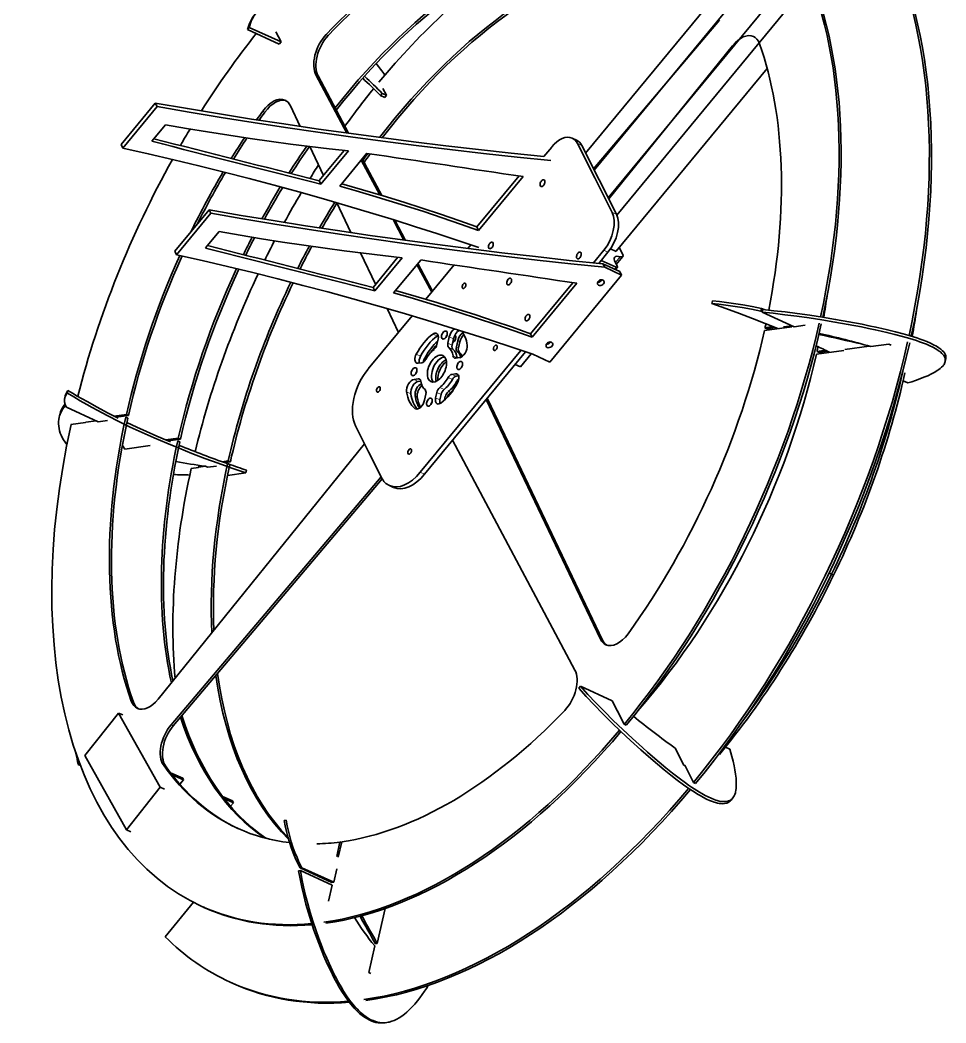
# Model space of a CAD drawing. Extents: x 95 to 1141, y 12 to 831.
# Drawn here: x 95 to 202.8, y 100 to 216.8 of the extents above; entities that cross this region are included whole.
import ezdxf

# ---------------------------------------------------------------- set-up
doc = ezdxf.new("R2010")
doc.units = 0

msp = doc.modelspace()

# ---------------------------------------------------------------- linework, layer by layer
at = {"color": 7, "lineweight": 35}
for p, q in [((163.5, 196.06), (194.76, 233.88)), ((164.51, 194.05), (196.12, 232.3)), ((160.87, 201.27), (176.79, 220.53)), ((161.88, 199.27), (178.96, 219.94)), ((161.81, 199.41), (176.48, 216.75)), ((163.57, 195.92), (177.99, 213.77)), ((164.42, 189.83), (182.01, 211.12)), ((149.29, 172.55), (162.59, 144.65)), ((149.48, 172.57), (162.84, 144.54)), ((135.13, 167.41), (111.11, 137.66)), ((145.38, 167.81), (159.62, 141.06)), ((137.06, 163.57), (112.61, 134.68)), ((137.19, 163.32), (112.86, 134.56))]:
    msp.add_line(p, q, dxfattribs=at)
at = {"color": 7, "lineweight": 35, "ltscale": 0.007826}
for p, q in [((121.5, 215.65), (121.7, 215.89)), ((125.21, 213.96), (125.41, 214.2)), ((136.99, 207.97), (137.19, 208.21)), ((137.48, 207.75), (137.68, 207.99)), ((160.27, 139.17), (160.07, 138.93)), ((178.01, 126.16), (177.81, 125.91))]:
    msp.add_line(p, q, dxfattribs=at)
at = {"color": 7, "lineweight": 35, "ltscale": 0.101893}
for p, q in [((125.21, 213.96), (121.5, 215.65)), ((125.41, 214.2), (121.7, 215.89)), ((185.16, 181.03), (181.45, 182.72)), ((163.98, 137.48), (160.27, 139.17)), ((131.33, 116.32), (127.62, 118.01)), ((131.54, 116.35), (127.83, 118.04)), ((131.37, 116.02), (127.66, 117.71))]:
    msp.add_line(p, q, dxfattribs=at)
at = {"color": 7, "lineweight": 35, "ltscale": 0.03366}
for p, q in [((124.8, 215.4), (125.41, 214.2)), ((164.58, 136.28), (163.98, 137.48))]:
    msp.add_line(p, q, dxfattribs=at)
at = {"color": 7, "lineweight": 13, "ltscale": 0.006793}
for p, q in [((130.65, 215.06), (130.9, 214.95)), ((129.47, 210.37), (129.72, 210.25)), ((123.27, 206.14), (123.52, 206.02)), ((145.99, 179.4), (146.23, 179.29)), ((145.83, 178.69), (146.07, 178.57)), ((145.93, 178.17), (146.17, 178.05)), ((141.02, 173), (141.26, 172.89)), ((144.89, 173.5), (145.13, 173.38)), ((162.59, 144.65), (162.84, 144.54)), ((107.97, 137.43), (108.22, 137.32)), ((112.61, 134.68), (112.86, 134.56)), ((111.71, 130.02), (111.96, 129.9))]:
    msp.add_line(p, q, dxfattribs=at)
at = {"color": 7, "lineweight": 13, "ltscale": 0.002973}
msp.add_line((177.99, 213.77), (178.09, 213.72), dxfattribs=at)
at = {"color": 7, "lineweight": 35, "ltscale": 0.191587}
msp.add_line((133.07, 203.6), (129.47, 210.37), dxfattribs=at)
at = {"color": 7, "lineweight": 35, "ltscale": 0.189188}
msp.add_line((133.27, 203.57), (129.72, 210.25), dxfattribs=at)
at = {"color": 7, "lineweight": 35, "ltscale": 0.013586}
for p, q in [((137.48, 207.75), (136.99, 207.97)), ((137.68, 207.99), (137.19, 208.21)), ((159.81, 202.77), (159.32, 203)), ((138.52, 162.32), (138.03, 162.55)), ((106.99, 135.83), (106.5, 136.05)), ((111.84, 127.17), (111.34, 127.4)), ((107.92, 122.22), (107.42, 122.44))]:
    msp.add_line(p, q, dxfattribs=at)
at = {"color": 7, "lineweight": 35, "ltscale": 0.02245}
msp.add_line((137.28, 208.79), (137.68, 207.99), dxfattribs=at)
at = {"color": 7, "lineweight": 35, "ltscale": 0.156522}
for p, q in [((110.77, 207.08), (106.78, 202.25)), ((110.97, 206.68), (106.98, 201.85)), ((117.03, 194.65), (113.05, 189.83)), ((117.24, 194.25), (113.25, 189.42))]:
    msp.add_line(p, q, dxfattribs=at)
at = {"color": 7, "lineweight": 35, "ltscale": 0.011224}
for p, q in [((110.77, 207.08), (110.97, 206.68)), ((106.78, 202.25), (106.98, 201.85)), ((117.03, 194.65), (117.24, 194.25)), ((113.05, 189.83), (113.25, 189.42)), ((162.89, 188.36), (163.1, 187.96)), ((136.12, 185.62), (136.32, 185.22))]:
    msp.add_line(p, q, dxfattribs=at)
at = {"color": 7, "lineweight": 35, "ltscale": 0.066508}
msp.add_line((127.65, 204.37), (126.5, 206.78), dxfattribs=at)
at = {"color": 7, "lineweight": 35, "ltscale": 0.062609}
for p, q in [((111.95, 204.57), (110.36, 202.64)), ((118.22, 192.14), (116.62, 190.21))]:
    msp.add_line(p, q, dxfattribs=at)
at = {"color": 7, "lineweight": 13, "ltscale": 0.013586}
for p, q in [((160.43, 202.15), (159.93, 202.38)), ((164.47, 194.14), (163.97, 194.36)), ((163.48, 189.72), (162.99, 189.94)), ((143.59, 179.96), (143.09, 180.18)), ((145.33, 178.91), (144.84, 179.14)), ((145.49, 179.63), (145, 179.85)), ((141.65, 177.61), (141.15, 177.84)), ((145.43, 178.39), (144.94, 178.62)), ((145.92, 177.42), (145.43, 177.65)), ((145.8, 175.27), (145.31, 175.49)), ((141.39, 174.67), (140.9, 174.9)), ((140.52, 173.22), (140.03, 173.45)), ((144.05, 173.14), (143.55, 173.37)), ((144.39, 173.72), (143.9, 173.95)), ((143.91, 172.52), (143.41, 172.75))]:
    msp.add_line(p, q, dxfattribs=at)
at = {"color": 7, "lineweight": 35, "ltscale": 0.112246}
for p, q in [((159.93, 202.38), (161.95, 198.37)), ((160.43, 202.15), (162.45, 198.15)), ((163.97, 194.36), (161.95, 198.37)), ((164.47, 194.14), (162.45, 198.15))]:
    msp.add_line(p, q, dxfattribs=at)
at = {"color": 7, "lineweight": 35, "ltscale": 0.092912}
msp.add_line((130.37, 198.67), (128.77, 202.02), dxfattribs=at)
at = {"color": 7, "lineweight": 35, "ltscale": 0.11393}
for p, q in [((132.76, 201.56), (129.85, 198.05)), ((139.02, 189.13), (136.12, 185.62))]:
    msp.add_line(p, q, dxfattribs=at)
at = {"color": 7, "lineweight": 35, "ltscale": 0.125217}
for p, q in [((133.25, 201.51), (130.06, 197.65)), ((139.51, 189.08), (136.32, 185.22))]:
    msp.add_line(p, q, dxfattribs=at)
at = {"color": 7, "lineweight": 35, "ltscale": 0.123981}
msp.add_line((135.41, 201.24), (132.25, 197.42), dxfattribs=at)
at = {"color": 7, "lineweight": 35, "ltscale": 0.036275}
msp.add_line((156, 200.85), (156.93, 201.97), dxfattribs=at)
at = {"color": 7, "lineweight": 35, "ltscale": 0.114773}
msp.add_line((136.91, 196.39), (134.75, 200.44), dxfattribs=at)
at = {"color": 7, "lineweight": 35, "ltscale": 0.120596}
msp.add_line((137.13, 196.33), (134.87, 200.58), dxfattribs=at)
at = {"color": 7, "lineweight": 35, "ltscale": 0.192762}
msp.add_line((153.12, 198.6), (148.21, 192.66), dxfattribs=at)
at = {"color": 7, "lineweight": 35, "ltscale": 0.011225}
for p, q in [((129.85, 198.05), (130.06, 197.65)), ((148.21, 192.66), (148.41, 192.26)), ((164.87, 187.46), (165.07, 187.06)), ((154.47, 180.23), (154.67, 179.83))]:
    msp.add_line(p, q, dxfattribs=at)
at = {"color": 7, "lineweight": 35, "ltscale": 0.203478}
for p, q in [((153.6, 198.53), (148.41, 192.26)), ((159.86, 186.1), (154.67, 179.83))]:
    msp.add_line(p, q, dxfattribs=at)
at = {"color": 7, "lineweight": 35, "ltscale": 0.096384}
msp.add_line((133.54, 192), (131.89, 195.48), dxfattribs=at)
at = {"color": 7, "lineweight": 35, "ltscale": 0.067642}
msp.add_line((139.72, 191.12), (138.45, 193.51), dxfattribs=at)
at = {"color": 7, "lineweight": 35, "ltscale": 0.06645}
msp.add_line((139.92, 191.09), (138.67, 193.44), dxfattribs=at)
at = {"color": 7, "lineweight": 35, "ltscale": 0.014002}
msp.add_line((147.15, 190.14), (147.51, 190.58), dxfattribs=at)
at = {"color": 7, "lineweight": 35, "ltscale": 0.101381}
msp.add_line((136.42, 185.98), (134.67, 189.64), dxfattribs=at)
at = {"color": 7, "lineweight": 35, "ltscale": 0.047642}
msp.add_line((161.78, 188.47), (162.99, 189.94), dxfattribs=at)
at = {"color": 7, "lineweight": 35, "ltscale": 0.042417}
msp.add_line((162.4, 188.41), (163.48, 189.72), dxfattribs=at)
at = {"color": 7, "lineweight": 35, "ltscale": 0.018286}
msp.add_line((164.45, 189.81), (163.78, 190.12), dxfattribs=at)
at = {"color": 7, "lineweight": 35, "ltscale": 0.000876198}
msp.add_line((164.45, 189.81), (164.43, 189.85), dxfattribs=at)
at = {"color": 7, "lineweight": 35, "ltscale": 0.029527}
msp.add_line((165.2, 189.21), (164.45, 188.3), dxfattribs=at)
at = {"color": 7, "lineweight": 35, "ltscale": 0.021311}
msp.add_line((164.79, 190.27), (165.17, 189.51), dxfattribs=at)
at = {"color": 7, "lineweight": 35, "ltscale": 0.12398}
msp.add_line((141.68, 188.81), (138.52, 184.99), dxfattribs=at)
at = {"color": 7, "lineweight": 35, "ltscale": 0.091147}
for p, q in [((142.95, 185.06), (141.23, 188.28)), ((143.06, 185.2), (141.35, 188.41))]:
    msp.add_line(p, q, dxfattribs=at)
at = {"color": 7, "lineweight": 35, "ltscale": 0.129477}
msp.add_line((142.27, 184.24), (145.57, 188.23), dxfattribs=at)
at = {"color": 7, "lineweight": 35, "ltscale": 0.011382}
msp.add_line((162.69, 188.76), (162.4, 188.41), dxfattribs=at)
at = {"color": 7, "lineweight": 35, "ltscale": 0.04755}
msp.add_line((162.69, 188.76), (164.42, 187.97), dxfattribs=at)
at = {"color": 7, "lineweight": 35, "ltscale": 0.054343}
for p, q in [((162.89, 188.36), (164.87, 187.46)), ((163.1, 187.96), (165.07, 187.06)), ((156.7, 176.92), (154.72, 177.83))]:
    msp.add_line(p, q, dxfattribs=at)
at = {"color": 7, "lineweight": 35, "ltscale": 0.013538}
msp.add_line((164.57, 188.06), (164.33, 188.54), dxfattribs=at)
at = {"color": 7, "lineweight": 13, "ltscale": 0.021661}
msp.add_line((164.89, 189.19), (164.34, 188.52), dxfattribs=at)
at = {"color": 7, "lineweight": 35, "ltscale": 0.328696}
msp.add_line((165.07, 187.06), (156.7, 176.92), dxfattribs=at)
at = {"color": 7, "lineweight": 13, "ltscale": 0.007275}
msp.add_line((164.42, 187.97), (164.24, 187.75), dxfattribs=at)
at = {"color": 7, "lineweight": 35, "ltscale": 0.008669}
msp.add_line((164.58, 187.96), (164.36, 187.69), dxfattribs=at)
at = {"color": 7, "lineweight": 35, "ltscale": 0.192763}
msp.add_line((159.39, 186.17), (154.47, 180.23), dxfattribs=at)
at = {"color": 7, "lineweight": 35, "ltscale": 0.008}
for p, q in [((175.66, 184.04), (175.59, 183.73)), ((202.81, 177.29), (202.74, 176.98)), ((100.22, 172.73), (100.29, 173.04)), ((100.54, 173.32), (100.6, 173.63)), ((99.58, 170.5), (99.65, 170.81)), ((121.32, 164.02), (121.39, 164.33))]:
    msp.add_line(p, q, dxfattribs=at)
at = {"color": 7, "lineweight": 35, "ltscale": 0.200832}
msp.add_line((135.56, 176.12), (140.67, 182.31), dxfattribs=at)
at = {"color": 7, "lineweight": 35, "ltscale": 0.077074}
msp.add_line((139.08, 180.38), (137.75, 183.16), dxfattribs=at)
at = {"color": 7, "lineweight": 35, "ltscale": 0.008001}
for p, q in [((181.35, 183.16), (181.28, 182.85)), ((181.52, 183.04), (181.45, 182.72))]:
    msp.add_line(p, q, dxfattribs=at)
at = {"color": 7, "lineweight": 35, "ltscale": 0.005139}
msp.add_line((181.46, 182.77), (181.28, 182.85), dxfattribs=at)
at = {"color": 7, "lineweight": 35, "ltscale": 0.008325}
msp.add_line((181.65, 183.03), (181.35, 183.16), dxfattribs=at)
at = {"color": 7, "lineweight": 35, "ltscale": 0.080398}
msp.add_line((181.69, 180.61), (184.88, 181.04), dxfattribs=at)
at = {"color": 7, "lineweight": 35, "ltscale": 0.023313}
msp.add_line((182.69, 181.05), (181.76, 180.92), dxfattribs=at)
at = {"color": 7, "lineweight": 35, "ltscale": 0.024829}
msp.add_line((183.92, 181.02), (184.91, 181.15), dxfattribs=at)
at = {"color": 7, "lineweight": 35, "ltscale": 0.002752}
for p, q in [((184.2, 181.05), (184.18, 180.95)), ((184.88, 181.04), (184.9, 181.15))]:
    msp.add_line(p, q, dxfattribs=at)
at = {"color": 7, "lineweight": 35, "ltscale": 0.032151}
msp.add_line((186.44, 181.21), (185.16, 181.03), dxfattribs=at)
at = {"color": 7, "lineweight": 35, "ltscale": 0.006793}
for p, q in [((181.76, 180.92), (182.01, 180.81)), ((196.44, 178.91), (196.2, 179.02)), ((187.82, 178.16), (188.07, 178.05)), ((107.4, 170.82), (107.64, 170.71)), ((107.33, 170.51), (107.58, 170.39)), ((113.38, 167.75), (113.63, 167.63)), ((113.45, 168.06), (113.7, 167.95)), ((116.85, 164.67), (116.6, 164.79)), ((119.2, 165.1), (119.44, 164.98)), ((119.26, 165.41), (119.51, 165.3)), ((189.51, 152.22), (189.76, 152.11)), ((189.51, 152.22), (189.76, 152.11)), ((165.36, 134.74), (165.61, 134.63)), ((101.8, 130.04), (102.05, 129.93)), ((173.44, 127.97), (173.68, 127.86)), ((116.2, 113.54), (116.45, 113.43)), ((135.88, 105.71), (135.63, 105.82)), ((119.49, 104.71), (119.74, 104.6))]:
    msp.add_line(p, q, dxfattribs=at)
at = {"color": 7, "lineweight": 35, "ltscale": 0.023804}
msp.add_line((182.95, 180.94), (182.01, 180.81), dxfattribs=at)
at = {"color": 7, "lineweight": 35, "ltscale": 0.004837}
msp.add_line((184.1, 180.94), (183.92, 181.02), dxfattribs=at)
at = {"color": 7, "lineweight": 35, "ltscale": 0.015936}
for p, q in [((143.56, 178.96), (143.7, 179.59)), ((143.55, 173.37), (143.41, 172.75)), ((144.05, 173.14), (143.91, 172.52))]:
    msp.add_line(p, q, dxfattribs=at)
at = {"color": 7, "lineweight": 35, "ltscale": 0.018397}
for p, q in [((145, 179.85), (144.84, 179.14)), ((145.49, 179.63), (145.33, 178.91)), ((145.83, 178.69), (145.99, 179.4)), ((146.07, 178.57), (146.23, 179.29)), ((142.12, 172.48), (142.28, 173.19))]:
    msp.add_line(p, q, dxfattribs=at)
at = {"color": 7, "lineweight": 35, "ltscale": 0.071715}
msp.add_line((191.04, 178.4), (193.88, 178.79), dxfattribs=at)
at = {"color": 7, "lineweight": 35, "ltscale": 0.053607}
msp.add_line((196.2, 179.02), (194.07, 178.73), dxfattribs=at)
at = {"color": 7, "lineweight": 35, "ltscale": 0.460566}
msp.add_line((141.62, 164.09), (153.35, 178.29), dxfattribs=at)
at = {"color": 7, "lineweight": 35, "ltscale": 0.462055}
msp.add_line((142.11, 163.86), (153.89, 178.11), dxfattribs=at)
at = {"color": 7, "lineweight": 35, "ltscale": 0.049684}
msp.add_line((153.28, 176.35), (154.55, 177.89), dxfattribs=at)
at = {"color": 7, "lineweight": 35, "ltscale": 0.080409}
msp.add_line((187.75, 177.85), (190.94, 178.28), dxfattribs=at)
at = {"color": 7, "lineweight": 35, "ltscale": 0.025089}
msp.add_line((187.82, 178.16), (188.82, 178.3), dxfattribs=at)
at = {"color": 7, "lineweight": 35, "ltscale": 0.024697}
msp.add_line((188.07, 178.05), (189.05, 178.18), dxfattribs=at)
at = {"color": 7, "lineweight": 35, "ltscale": 0.010678}
for p, q in [((141.38, 176.78), (141.8, 176.84)), ((145.73, 175.55), (145.31, 175.49))]:
    msp.add_line(p, q, dxfattribs=at)
at = {"color": 7, "lineweight": 13, "ltscale": 0.004522}
msp.add_line((142.14, 177.39), (142.31, 177.31), dxfattribs=at)
at = {"color": 7, "lineweight": 35, "ltscale": 0.012326}
for p, q in [((145.73, 177.37), (146.22, 177.44)), ((141.39, 174.96), (140.9, 174.9))]:
    msp.add_line(p, q, dxfattribs=at)
at = {"color": 7, "lineweight": 35, "ltscale": 0.016808}
msp.add_line((152.67, 176.63), (153.28, 176.35), dxfattribs=at)
at = {"color": 7, "lineweight": 13, "ltscale": 0.008277}
msp.add_line((146.03, 175.41), (145.73, 175.55), dxfattribs=at)
at = {"color": 7, "lineweight": 35, "ltscale": 0.007089}
msp.add_line((146.09, 175.31), (145.8, 175.27), dxfattribs=at)
at = {"color": 7, "lineweight": 13, "ltscale": 0.00662}
msp.add_line((141.63, 174.85), (141.39, 174.96), dxfattribs=at)
at = {"color": 7, "lineweight": 35, "ltscale": 0.007331}
msp.add_line((141.68, 174.71), (141.39, 174.67), dxfattribs=at)
at = {"color": 7, "lineweight": 13, "ltscale": 0.013585}
for p, q in [((145.36, 174.89), (144.86, 175.12)), ((142.11, 163.86), (141.62, 164.09))]:
    msp.add_line(p, q, dxfattribs=at)
at = {"color": 7, "lineweight": 13, "ltscale": 0.004301}
msp.add_line((145.85, 174.67), (146.01, 174.59), dxfattribs=at)
at = {"color": 7, "lineweight": 35, "ltscale": 0.006056}
msp.add_line((197.82, 174.62), (198.06, 174.65), dxfattribs=at)
at = {"color": 7, "lineweight": 35, "ltscale": 0.015321}
msp.add_line((197.85, 174.75), (198.41, 174.49), dxfattribs=at)
at = {"color": 7, "lineweight": 35, "ltscale": 0.010705}
msp.add_line((144.45, 172.5), (144.54, 172.92), dxfattribs=at)
at = {"color": 7, "lineweight": 13, "ltscale": 0.006234}
msp.add_line((144.54, 172.92), (144.77, 172.81), dxfattribs=at)
at = {"color": 7, "lineweight": 35, "ltscale": 0.004661}
msp.add_line((100.24, 171.79), (100.29, 171.97), dxfattribs=at)
at = {"color": 7, "lineweight": 35, "ltscale": 0.004017}
msp.add_line((100.39, 171.72), (100.24, 171.79), dxfattribs=at)
at = {"color": 7, "lineweight": 13, "ltscale": 0.003393}
msp.add_line((149.35, 172.62), (149.48, 172.57), dxfattribs=at)
at = {"color": 7, "lineweight": 35, "ltscale": 0.101894}
msp.add_line((104.13, 169.97), (100.42, 171.66), dxfattribs=at)
at = {"color": 7, "lineweight": 35, "ltscale": 0.035899}
msp.add_line((105.97, 170.63), (107.4, 170.82), dxfattribs=at)
at = {"color": 7, "lineweight": 35, "ltscale": 0.036368}
msp.add_line((106.2, 170.51), (107.64, 170.71), dxfattribs=at)
at = {"color": 7, "lineweight": 13, "ltscale": 0.003736}
msp.add_line((141.14, 171.46), (141, 171.52), dxfattribs=at)
at = {"color": 7, "lineweight": 35, "ltscale": 0.042885}
msp.add_line((100.95, 169.64), (102.65, 169.87), dxfattribs=at)
at = {"color": 7, "lineweight": 35, "ltscale": 0.030176}
msp.add_line((102.68, 169.92), (103.87, 170.09), dxfattribs=at)
at = {"color": 7, "lineweight": 35, "ltscale": 0.026803}
for p, q in [((105.19, 170.11), (104.13, 169.97)), ((117.91, 164.82), (116.85, 164.67))]:
    msp.add_line(p, q, dxfattribs=at)
at = {"color": 7, "lineweight": 35, "ltscale": 0.084184}
for p in [(134.08, 169.49), (137.11, 163.48)]:
    msp.add_line(p, (135.59, 166.48), dxfattribs=at)
at = {"color": 7, "lineweight": 35, "ltscale": 0.005212}
msp.add_line((106.91, 166.99), (106.96, 167.19), dxfattribs=at)
at = {"color": 7, "lineweight": 35, "ltscale": 0.012594}
msp.add_line((107.21, 166.8), (106.94, 167.22), dxfattribs=at)
at = {"color": 7, "lineweight": 35, "ltscale": 0.075049}
msp.add_line((110.19, 167.21), (107.21, 166.8), dxfattribs=at)
at = {"color": 7, "lineweight": 35, "ltscale": 0.037168}
msp.add_line((113.45, 168.06), (111.98, 167.86), dxfattribs=at)
at = {"color": 7, "lineweight": 35, "ltscale": 0.036743}
msp.add_line((113.7, 167.95), (112.25, 167.75), dxfattribs=at)
at = {"color": 7, "lineweight": 35, "ltscale": 0.000495469}
msp.add_line((106.89, 166.98), (106.91, 166.99), dxfattribs=at)
at = {"color": 7, "lineweight": 35, "ltscale": 0.00054799}
msp.add_line((106.91, 166.99), (106.9, 167), dxfattribs=at)
at = {"color": 7, "lineweight": 35, "ltscale": 0.006619}
msp.add_line((115.85, 164.89), (115.8, 164.63), dxfattribs=at)
at = {"color": 7, "lineweight": 35, "ltscale": 0.019212}
msp.add_line((115.82, 164.69), (116.58, 164.79), dxfattribs=at)
at = {"color": 7, "lineweight": 35, "ltscale": 0.000358773}
msp.add_line((116.65, 164.75), (116.65, 164.76), dxfattribs=at)
at = {"color": 7, "lineweight": 35, "ltscale": 0.000657911}
msp.add_line((116.67, 164.75), (116.65, 164.75), dxfattribs=at)
at = {"color": 7, "lineweight": 35, "ltscale": 0.017981}
msp.add_line((119.26, 165.41), (118.55, 165.31), dxfattribs=at)
at = {"color": 7, "lineweight": 35, "ltscale": 0.016727}
msp.add_line((119.51, 165.3), (118.85, 165.21), dxfattribs=at)
at = {"color": 7, "lineweight": 35, "ltscale": 0.021453}
msp.add_line((114.95, 164.52), (115.8, 164.63), dxfattribs=at)
at = {"color": 7, "lineweight": 35, "ltscale": 0.054086}
msp.add_line((121.32, 164.02), (119.17, 163.73), dxfattribs=at)
at = {"color": 7, "lineweight": 35, "ltscale": 0.007925}
msp.add_line((189.23, 152.37), (189.51, 152.22), dxfattribs=at)
msp.add_line((189.23, 152.37), (189.51, 152.22), dxfattribs=at)
at = {"color": 7, "lineweight": 35, "ltscale": 0.157973}
for p, q in [((106.5, 136.05), (102.58, 131.1)), ((107.42, 122.44), (111.34, 127.4))]:
    msp.add_line(p, q, dxfattribs=at)
at = {"color": 7, "lineweight": 35, "ltscale": 0.247936}
for p, q in [((106.5, 136.05), (111.34, 127.4)), ((107.42, 122.44), (102.58, 131.1))]:
    msp.add_line(p, q, dxfattribs=at)
at = {"color": 7, "lineweight": 35, "ltscale": 0.044898}
msp.add_line((165.36, 134.74), (164.55, 136.34), dxfattribs=at)
at = {"color": 7, "lineweight": 35, "ltscale": 0.013645}
msp.add_line((177.17, 132.09), (177.66, 131.86), dxfattribs=at)
at = {"color": 7, "lineweight": 35, "ltscale": 0.056124}
msp.add_line((172.33, 129.97), (171.32, 131.97), dxfattribs=at)
at = {"color": 7, "lineweight": 35, "ltscale": 0.002339}
msp.add_line((176.38, 131.26), (176.46, 131.22), dxfattribs=at)
at = {"color": 7, "lineweight": 35, "ltscale": 0.005484}
msp.add_line((101.8, 130.04), (101.94, 130.21), dxfattribs=at)
at = {"color": 7, "lineweight": 35, "ltscale": 0.003397}
msp.add_line((172.46, 129.91), (172.33, 129.97), dxfattribs=at)
at = {"color": 7, "lineweight": 35, "ltscale": 0.00113}
msp.add_line((172.43, 129.97), (172.4, 129.94), dxfattribs=at)
at = {"color": 7, "lineweight": 35, "ltscale": 0.056123}
msp.add_line((173.44, 127.97), (172.43, 129.97), dxfattribs=at)
at = {"color": 7, "lineweight": 35, "ltscale": 0.038883}
msp.add_line((113.96, 128.46), (112.54, 129.1), dxfattribs=at)
at = {"color": 7, "lineweight": 35, "ltscale": 0.036647}
msp.add_line((114.06, 128.26), (112.72, 128.86), dxfattribs=at)
at = {"color": 7, "lineweight": 35, "ltscale": 0.016292}
msp.add_line((113.64, 127.75), (114.06, 128.26), dxfattribs=at)
at = {"color": 7, "lineweight": 35, "ltscale": 0.005612}
for p, q in [((114.06, 128.26), (113.96, 128.46)), ((119.87, 125.61), (119.77, 125.81))]:
    msp.add_line(p, q, dxfattribs=at)
at = {"color": 7, "lineweight": 35, "ltscale": 0.032119}
msp.add_line((119.77, 125.81), (118.6, 126.34), dxfattribs=at)
at = {"color": 7, "lineweight": 35, "ltscale": 0.029875}
msp.add_line((119.87, 125.61), (118.78, 126.1), dxfattribs=at)
at = {"color": 7, "lineweight": 35, "ltscale": 0.013448}
msp.add_line((119.52, 125.19), (119.87, 125.61), dxfattribs=at)
at = {"color": 7, "lineweight": 35, "ltscale": 0.005361}
for p, q in [((126, 123.57), (125.78, 123.54)), ((127.83, 118.04), (127.62, 118.01)), ((127.66, 117.71), (127.44, 117.68)), ((131.54, 116.35), (131.33, 116.32))]:
    msp.add_line(p, q, dxfattribs=at)
at = {"color": 7, "lineweight": 35, "ltscale": 0.042891}
msp.add_line((132.26, 121.04), (131.89, 119.36), dxfattribs=at)
at = {"color": 7, "lineweight": 35, "ltscale": 0.046368}
msp.add_line((132.07, 119.25), (132.48, 121.06), dxfattribs=at)
at = {"color": 7, "lineweight": 35, "ltscale": 0.00514}
msp.add_line((132.26, 121.04), (132.45, 120.95), dxfattribs=at)
at = {"color": 7, "lineweight": 35, "ltscale": 0.040003}
msp.add_line((131.89, 117.91), (131.54, 116.35), dxfattribs=at)
at = {"color": 7, "lineweight": 35, "ltscale": 0.047984}
msp.add_line((130.95, 114.15), (131.37, 116.02), dxfattribs=at)
at = {"color": 7, "lineweight": 35, "ltscale": 0.000378716}
msp.add_line((131.22, 116.37), (131.22, 116.35), dxfattribs=at)
at = {"color": 7, "lineweight": 35, "ltscale": 0.000694816}
msp.add_line((131.22, 116.35), (131.25, 116.35), dxfattribs=at)
at = {"color": 7, "lineweight": 35, "ltscale": 0.130214}
msp.add_line((111.9, 110), (115.22, 114.01), dxfattribs=at)
at = {"color": 7, "lineweight": 35, "ltscale": 0.104319}
msp.add_line((137.53, 113.28), (136.62, 109.21), dxfattribs=at)
at = {"color": 7, "lineweight": 35, "ltscale": 0.080008}
msp.add_line((135.63, 105.82), (136.33, 108.94), dxfattribs=at)
at = {"color": 7, "lineweight": 35, "ltscale": 0.00536}
for p, q in [((136.62, 109.21), (136.41, 109.18)), ((137.73, 100.01), (137.52, 99.99))]:
    msp.add_line(p, q, dxfattribs=at)
at = {"color": 7, "lineweight": 35, "ltscale": 0.001906}
msp.add_line((135.67, 105.8), (135.75, 105.81), dxfattribs=at)
at = {"color": 7, "lineweight": 35, "ltscale": 0.00104}
msp.add_line((135.74, 105.77), (135.75, 105.81), dxfattribs=at)
at = {"color": 7, "lineweight": 35}
for points in [[(156, 200.85), (152.19, 201.25), (148.4, 201.67), (144.61, 202.12), (140.83, 202.58), (137.07, 203.06), (133.28, 203.57), (129.5, 204.1), (125.74, 204.66), (121.98, 205.23), (118.23, 205.83), (114.5, 206.44), (110.77, 207.08)], [(156.83, 200.39), (152.9, 200.8), (148.98, 201.23), (145.06, 201.69), (141.16, 202.16), (137.27, 202.66), (133.48, 203.17), (129.71, 203.7), (125.94, 204.26), (122.18, 204.83), (118.44, 205.42), (114.7, 206.04), (110.97, 206.68)], [(133.25, 201.51), (131, 201.76), (128.75, 202.02), (126.51, 202.31), (124.28, 202.6), (121.8, 202.96), (119.32, 203.33), (116.86, 203.72), (114.4, 204.14), (111.95, 204.57)], [(148.46, 190.25), (146, 191.08), (143.54, 191.89), (141.06, 192.69), (138.58, 193.47), (136.09, 194.23), (133.23, 195.08), (130.37, 195.92), (127.49, 196.73), (124.6, 197.52), (121.7, 198.29), (118.78, 199.05), (115.85, 199.78), (112.91, 200.49), (109.95, 201.18), (106.98, 201.85)], [(148.41, 192.26), (146.3, 193), (144.17, 193.73), (142.04, 194.44), (139.89, 195.13), (137.99, 195.72), (136.09, 196.3), (134.17, 196.87), (132.25, 197.42)], [(148.21, 192.66), (146.1, 193.4), (143.97, 194.13), (141.84, 194.84), (139.69, 195.53), (137.3, 196.27), (134.9, 197), (132.48, 197.7)], [(162.89, 188.36), (158.96, 188.77), (155.04, 189.2), (151.13, 189.66), (147.22, 190.14), (143.33, 190.64), (139.54, 191.14), (135.77, 191.68), (132, 192.23), (128.25, 192.8), (124.5, 193.4), (120.76, 194.01), (117.03, 194.65)], [(163.1, 187.96), (159.16, 188.37), (155.24, 188.8), (151.33, 189.26), (147.42, 189.73), (143.53, 190.23), (139.75, 190.74), (135.97, 191.27), (132.2, 191.83), (128.45, 192.4), (124.7, 193), (120.96, 193.61), (117.24, 194.25)], [(139.51, 189.08), (137.26, 189.33), (135.01, 189.59), (132.78, 189.88), (130.55, 190.17), (128.06, 190.53), (125.59, 190.9), (123.12, 191.29), (120.66, 191.71), (118.22, 192.14)], [(154.72, 177.83), (152.27, 178.65), (149.8, 179.46), (147.33, 180.26), (144.84, 181.04), (142.35, 181.8), (139.5, 182.66), (136.63, 183.49), (133.76, 184.3), (130.86, 185.09), (127.96, 185.86), (125.04, 186.62), (122.11, 187.35), (119.17, 188.06), (116.22, 188.75), (113.25, 189.42)], [(154.67, 179.83), (152.56, 180.57), (150.44, 181.3), (148.3, 182.01), (146.16, 182.7), (144.26, 183.29), (142.35, 183.87), (140.44, 184.44), (138.52, 184.99)], [(154.47, 180.23), (152.36, 180.97), (150.24, 181.7), (148.1, 182.41), (145.95, 183.1), (143.57, 183.85), (141.16, 184.57), (138.75, 185.27)], [(181.28, 182.85), (180.18, 183.07), (179.1, 183.27), (178.03, 183.43), (177.21, 183.55), (176.4, 183.65), (175.59, 183.73)], [(183.24, 180.82), (181.79, 181.41), (180.31, 182), (178.78, 182.58), (177.21, 183.15), (175.59, 183.73)], [(181.35, 183.16), (180.25, 183.38), (179.17, 183.58), (178.1, 183.75), (177.28, 183.86), (176.47, 183.96), (175.66, 184.04)], [(202.74, 176.98), (202.76, 177.11), (202.76, 177.24), (202.73, 177.37), (202.69, 177.5), (202.62, 177.62), (202.57, 177.7), (202.5, 177.78), (202.36, 177.94), (202.18, 178.1), (202.06, 178.19), (201.93, 178.28), (201.65, 178.46), (201.32, 178.64), (200.95, 178.81), (200.55, 178.99), (200.11, 179.16), (199.76, 179.29), (199.39, 179.42), (198.61, 179.67), (197.77, 179.91), (196.88, 180.14), (195.95, 180.37), (195.28, 180.53), (194.6, 180.68), (193.8, 180.85), (192.99, 181.01), (191.46, 181.3), (189.91, 181.58), (188.39, 181.83), (186.9, 182.06), (185.45, 182.27), (184.06, 182.44), (182.73, 182.6), (181.45, 182.72)], [(202.81, 177.29), (202.83, 177.42), (202.83, 177.55), (202.8, 177.68), (202.76, 177.81), (202.69, 177.94), (202.63, 178.02), (202.57, 178.1), (202.43, 178.25), (202.25, 178.41), (202.13, 178.5), (202, 178.59), (201.72, 178.77), (201.39, 178.95), (201.02, 179.13), (200.62, 179.3), (200.18, 179.47), (199.83, 179.6), (199.46, 179.73), (198.68, 179.98), (197.84, 180.22), (196.95, 180.45), (196.02, 180.68), (195.35, 180.84), (194.67, 180.99), (193.87, 181.16), (193.06, 181.32), (191.53, 181.62), (189.98, 181.89), (188.46, 182.15), (186.97, 182.37), (185.52, 182.58), (184.13, 182.76), (182.8, 182.91), (181.52, 183.04)], [(198.41, 174.49), (198.85, 174.64), (199.27, 174.78), (199.79, 174.97), (200.27, 175.15), (200.71, 175.34), (201.15, 175.55), (201.53, 175.76), (201.71, 175.86), (201.87, 175.97), (202.02, 176.07), (202.15, 176.17), (202.33, 176.33), (202.49, 176.5), (202.55, 176.58), (202.61, 176.66), (202.67, 176.77), (202.71, 176.87), (202.74, 176.98)], [(100.22, 172.73), (100.27, 172.88), (100.34, 173.04), (100.42, 173.18), (100.54, 173.32)], [(100.29, 173.04), (100.34, 173.2), (100.41, 173.35), (100.49, 173.49), (100.6, 173.63)], [(121.32, 164.02), (119.68, 164.58), (118.09, 165.14), (116.53, 165.71), (115.02, 166.29), (113.54, 166.88), (112.1, 167.47), (110.65, 168.09), (109.23, 168.72), (107.86, 169.35), (106.54, 170), (105.25, 170.65), (104.01, 171.31), (103.4, 171.64), (102.81, 171.97), (102.03, 172.42), (101.27, 172.87), (100.54, 173.32)], [(106.45, 170.39), (105.2, 171.02), (103.99, 171.67), (102.82, 172.32), (101.69, 172.97), (101.14, 173.3), (100.6, 173.63)], [(100.42, 171.66), (100.32, 171.87), (100.25, 172.08), (100.23, 172.18), (100.21, 172.27), (100.2, 172.4), (100.2, 172.53), (100.21, 172.65), (100.22, 172.73)], [(100.47, 167.34), (100.27, 167.6), (100.09, 167.87), (99.94, 168.13), (99.81, 168.4), (99.71, 168.66), (99.63, 168.92), (99.57, 169.2), (99.53, 169.47), (99.51, 169.74), (99.51, 170), (99.54, 170.25), (99.58, 170.5)], [(112.53, 167.63), (112.17, 167.78), (110.95, 168.3), (109.76, 168.82), (108.6, 169.35), (107.47, 169.89)], [(178.01, 126.16), (177.93, 126.07), (177.84, 125.99), (177.75, 125.92), (177.67, 125.88), (177.59, 125.84), (177.51, 125.81), (177.43, 125.78), (177.24, 125.75), (177.04, 125.73), (176.83, 125.74), (176.63, 125.76), (176.42, 125.8), (176.21, 125.86), (176.04, 125.91), (175.86, 125.97), (175.49, 126.12), (175.15, 126.28), (174.78, 126.46), (174.41, 126.67), (174.12, 126.84), (173.82, 127.03), (173.2, 127.43), (172.85, 127.67), (172.49, 127.93), (171.75, 128.47), (170.99, 129.06), (170.22, 129.68), (169.44, 130.33), (168.66, 130.99), (168.07, 131.5), (167.49, 132.02), (166.32, 133.08), (165.19, 134.14), (164.1, 135.19), (163.06, 136.23), (162.07, 137.23), (161.14, 138.22), (160.27, 139.17)], [(177.81, 125.91), (177.73, 125.83), (177.64, 125.75), (177.55, 125.68), (177.47, 125.64), (177.39, 125.6), (177.31, 125.57), (177.23, 125.54), (177.04, 125.51), (176.84, 125.49), (176.63, 125.5), (176.43, 125.52), (176.23, 125.56), (176.01, 125.62), (175.84, 125.67), (175.66, 125.73), (175.29, 125.88), (174.95, 126.04), (174.59, 126.22), (174.21, 126.43), (173.92, 126.6), (173.62, 126.79), (173, 127.19), (172.65, 127.43), (172.29, 127.69), (171.55, 128.23), (170.79, 128.82), (170.02, 129.44), (169.24, 130.08), (168.46, 130.75), (167.87, 131.26), (167.29, 131.78), (166.12, 132.84), (164.99, 133.9), (163.9, 134.95), (162.86, 135.98), (161.87, 136.99), (160.94, 137.98), (160.07, 138.93)], [(177.66, 131.86), (177.79, 131.41), (177.91, 130.98), (178.04, 130.44), (178.16, 129.92), (178.25, 129.43), (178.33, 128.92), (178.39, 128.45), (178.42, 128.02), (178.42, 127.82), (178.42, 127.62), (178.4, 127.3), (178.36, 127.02), (178.34, 126.88), (178.31, 126.76), (178.25, 126.58), (178.18, 126.42), (178.1, 126.28), (178.01, 126.16)], [(127.62, 118.01), (127.33, 118.59), (127.06, 119.19), (126.82, 119.79), (126.59, 120.41), (126.39, 121.03), (126.21, 121.64), (126.05, 122.27), (125.91, 122.9), (125.78, 123.54)], [(127.83, 118.04), (127.54, 118.62), (127.28, 119.22), (127.03, 119.82), (126.8, 120.43), (126.6, 121.06), (126.42, 121.67), (126.26, 122.29), (126.12, 122.93), (126, 123.57)], [(137.52, 99.99), (137.24, 99.96), (136.97, 99.96), (136.71, 99.98), (136.44, 100.03), (136.18, 100.1), (135.92, 100.2), (135.66, 100.31), (135.39, 100.46), (135.12, 100.63), (134.86, 100.82), (134.6, 101.03), (134.43, 101.19), (134.26, 101.35), (134.08, 101.52), (133.92, 101.7), (133.73, 101.91), (133.55, 102.13), (133.37, 102.36), (133.19, 102.6), (132.83, 103.1), (132.49, 103.63), (132.18, 104.13), (131.89, 104.65), (131.6, 105.18), (131.39, 105.59), (131.19, 106.01), (130.78, 106.86), (130.4, 107.73), (130.19, 108.23), (129.99, 108.74), (129.6, 109.76), (129.24, 110.78), (128.9, 111.79), (128.59, 112.8), (128.31, 113.8), (128.05, 114.79), (127.82, 115.77), (127.62, 116.73), (127.44, 117.68)], [(137.73, 100.01), (137.46, 99.99), (137.19, 99.99), (136.92, 100.01), (136.65, 100.06), (136.39, 100.13), (136.13, 100.23), (135.87, 100.34), (135.6, 100.49), (135.34, 100.66), (135.07, 100.85), (134.81, 101.06), (134.64, 101.21), (134.47, 101.38), (134.3, 101.55), (134.13, 101.73), (133.94, 101.94), (133.76, 102.16), (133.58, 102.39), (133.4, 102.63), (133.04, 103.13), (132.7, 103.66), (132.4, 104.16), (132.1, 104.67), (131.82, 105.21), (131.6, 105.62), (131.4, 106.04), (131, 106.89), (130.61, 107.76), (130.4, 108.26), (130.2, 108.77), (129.81, 109.79), (129.45, 110.81), (129.11, 111.82), (128.8, 112.83), (128.52, 113.83), (128.26, 114.82), (128.03, 115.8), (127.83, 116.76), (127.66, 117.71)], [(142.54, 104.32), (142.33, 103.99), (142.12, 103.67), (141.84, 103.27), (141.57, 102.89), (141.29, 102.53), (140.98, 102.16), (140.68, 101.82), (140.37, 101.51), (140.07, 101.23), (139.77, 100.97), (139.47, 100.75), (139.18, 100.56), (138.88, 100.39), (138.59, 100.25), (138.3, 100.15), (138.01, 100.07), (137.87, 100.04), (137.73, 100.01)]]:
    msp.add_lwpolyline(points, dxfattribs=at)
for centre, radius, start, end in [((125.67, 214.71), 4.27, 140.2524, 167.2393), ((125.87, 214.95), 4.27, 140.2524, 167.2393), ((84.59, 171), 65.95, 36.6339, 38.1004), ((101.58, 173.48), 49.43, 44.249, 47.5836), ((101.78, 173.72), 49.43, 44.249, 47.5708), ((1643.88, 6209.9), 6199.91, 255.679516, 255.867332), ((1643.72, 6210.5), 6200.11, 255.683716, 255.867325), ((3059.8, 19772.12), 19788.17, 261.501439, 261.554673), ((1649.99, 6198.07), 6200.11, 255.683716, 255.867325), ((1650.14, 6197.47), 6199.91, 255.679516, 255.867332), ((3066.06, 19759.7), 19788.17, 261.501439, 261.554673), ((-206.36, -1601.15), 1824.43, 77.35533, 77.51579), ((167.46, 85.97), 96.51, 73.9938, 77.6752), ((151.24, 102.04), 85.01, 63.4099, 64.595), ((163.32, 290.8), 133.23, 248.0605, 250.6476), ((125.81, 231.72), 67.56, 259.2069, 262.1643), ((171.04, 312.39), 156.16, 250.6569, 251.4618), ((115.95, 238.6), 74.84, 267.6464, 269.1045), ((216.2, 196.07), 78.25, 230.5246, 235.003), ((158.66, 127.53), 29.06, 211.7834, 219.7581), ((642.46, 395.47), 581.42, 209.13628, 209.49833), ((642.68, 395.5), 581.43, 209.13354, 209.49831)]:
    msp.add_arc(centre, radius, start, end, dxfattribs=at)
for centre, major_axis, ratio, start_param, end_param in [((144.55, 175.71), (-24.2, -53.08), 0.579254, 3.49478, 4.171427), ((144.79, 175.6), (-24.2, -53.08), 0.579254, 3.49478, 4.171427), ((150.6, 172.95), (-24.2, -53.08), 0.579254, 3.494768, 4.312549), ((150.85, 172.84), (-24.2, -53.08), 0.579254, 3.494768, 4.315811), ((150.6, 172.95), (-31.11, -68.24), 0.579254, 1.929277, 2.708765), ((150.85, 172.84), (-31.11, -68.24), 0.579254, 1.929785, 2.714437), ((156.41, 170.3), (-26.96, -59.14), 0.579254, 3.889897, 4.274757), ((156.41, 170.3), (-24.2, -53.08), 0.579254, 3.49478, 4.330619), ((156.66, 170.19), (-24.2, -53.08), 0.579254, 3.49478, 4.328965), ((144.55, 175.71), (-28.35, -62.18), 0.579254, 1.929726, 2.704086), ((144.79, 175.6), (-28.35, -62.18), 0.579254, 1.930837, 2.704086), ((144.55, 175.71), (-28.35, -62.18), 0.579254, 4.309739, 4.477211), ((131.45, 212.81), (-1.38, -3.03), 0.579254, 4.171427, 5.865571), ((131.69, 212.7), (-1.38, -3.03), 0.579254, 4.171427, 5.865571), ((179.03, 211.81), (-1.38, -3.03), 0.579254, 3.141549, 4.294774), ((179.03, 211.81), (-1.38, -3.03), 0.579254, 2.600631, 3.141549), ((144.55, 175.71), (-24.2, -53.08), 0.579254, 1.961581, 2.600631), ((156.41, 170.3), (-26.96, -59.14), 0.579254, 4.290618, 4.379617), ((124.49, 204.4), (-1.38, -3.03), 0.579254, 3.141638, 4.383215), ((124.74, 204.29), (-1.38, -3.03), 0.579254, 3.212288, 4.383215), ((124.49, 204.4), (-1.38, -3.03), 0.579254, 2.689071, 3.141638), ((144.55, 175.71), (-24.2, -53.08), 0.579254, 4.383215, 4.404884), ((144.79, 175.6), (-24.2, -53.08), 0.579254, 4.383215, 4.403434), ((144.55, 175.71), (-28.35, -62.18), 0.579254, 4.514041, 4.547088), ((157.94, 199.97), (1.38, 3.03), 0.579254, 0.00002, 1.135728), ((144.55, 175.71), (-24.2, -53.08), 0.579254, 4.449315, 4.499374), ((144.79, 175.6), (-24.2, -53.08), 0.579254, 4.447858, 4.49849), ((150.6, 172.95), (-24.2, -53.08), 0.579254, 4.411622, 4.477557), ((157.94, 199.97), (1.38, 3.03), 0.579254, 5.848117, 6.283205), ((158.43, 199.74), (1.38, 3.03), 0.579254, 5.848117, 6.283205), ((150.85, 172.84), (-24.2, -53.08), 0.579254, 4.409987, 4.47666), ((156.41, 170.3), (-24.2, -53.08), 0.579254, 4.37223, 4.389341), ((156.66, 170.19), (-24.2, -53.08), 0.579254, 4.370723, 4.392617), ((144.55, 175.71), (-28.35, -62.18), 0.579254, 4.574531, 5.013671), ((156.41, 170.3), (-26.96, -59.14), 0.579254, 4.465597, 4.494883), ((144.55, 175.71), (-24.2, -53.08), 0.579254, 4.531057, 4.667948), ((144.79, 175.6), (-24.2, -53.08), 0.579254, 4.530183, 4.648327), ((155.85, 197.76), (0.173, 0.379), 0.579254, 6.283163, 9.424756), ((155.85, 197.76), (0.173, 0.379), 0.579254, 3.14157, 5.062719), ((155.85, 197.76), (0.173, 0.379), 0.579254, 5.062719, 6.283163), ((150.6, 172.95), (-24.2, -53.08), 0.579254, 4.510601, 4.584789), ((150.85, 172.84), (-24.2, -53.08), 0.579254, 4.509809, 4.583486), ((156.41, 170.3), (-26.96, -59.14), 0.579254, 4.525278, 4.587145), ((156.41, 170.3), (-24.2, -53.08), 0.579254, 4.492908, 4.553387), ((156.66, 170.19), (-24.2, -53.08), 0.579254, 4.49312, 4.552013), ((161.98, 191.95), (1.38, 3.03), 0.579254, 4.277321, 5.848117), ((162.47, 191.72), (1.38, 3.03), 0.579254, 4.277321, 5.848117), ((150.6, 172.95), (-24.2, -53.08), 0.579254, 4.626476, 4.665561), ((150.85, 172.84), (-24.2, -53.08), 0.579254, 4.625205, 4.664715), ((156.41, 170.3), (-26.96, -59.14), 0.579254, 4.624607, 4.663323), ((156.41, 170.3), (-24.2, -53.08), 0.579254, 4.595141, 4.645595), ((156.66, 170.19), (-24.2, -53.08), 0.579254, 4.593744, 4.644742), ((149.85, 190.51), (0.173, 0.379), 0.579254, 1.921127, 3.14157), ((149.85, 190.51), (0.173, 0.379), 0.579254, 6.283163, 8.204312), ((149.85, 190.51), (0.173, 0.379), 0.579254, 3.14157, 6.283163), ((144.55, 175.71), (-24.2, -53.08), 0.579254, 4.719745, 5.059862), ((144.79, 175.6), (-24.2, -53.08), 0.579254, 4.718765, 5.059862), ((160.09, 189.34), (0.173, 0.379), 0.579254, 6.283163, 9.424756), ((160.09, 189.34), (0.173, 0.379), 0.579254, 3.14157, 5.062719), ((160.09, 189.34), (0.173, 0.379), 0.579254, 5.062719, 6.283163), ((165.81, 187.87), (-1.54, 1.27), 0.343562, 5.60117, 6.283169), ((164.43, 189.85), (-0.771, 0.637), 0.343562, 2.459577, 3.141577), ((164.43, 189.85), (-0.771, 0.637), 0.343562, 3.141577, 3.806261), ((165.81, 187.87), (-1.54, 1.27), 0.343562, 6.283169, 6.947854), ((164.32, 188.17), (-0.257, 0.212), 0.343562, 3.141627, 3.806261), ((150.6, 172.95), (-24.2, -53.08), 0.579254, 4.696635, 5.059862), ((150.85, 172.84), (-24.2, -53.08), 0.579254, 4.695737, 5.059862), ((156.41, 170.3), (-26.96, -59.14), 0.579254, 4.690844, 5.033104), ((164.32, 188.17), (-0.257, 0.212), 0.343562, 2.235465, 3.141627), ((156.41, 170.3), (-24.2, -53.08), 0.579254, 4.676282, 5.059862), ((156.66, 170.19), (-24.2, -53.08), 0.579254, 4.675455, 5.059862), ((146.72, 185.81), (0.138, 0.303), 0.579254, 0.35033, 3.141606), ((146.72, 185.81), (0.138, 0.303), 0.579254, 3.141606, 6.283199), ((146.72, 185.81), (0.138, 0.303), 0.579254, 0.000014, 0.35033), ((151.97, 186.3), (0.173, 0.379), 0.579254, 0.00004, 2.706525), ((151.97, 186.3), (0.173, 0.379), 0.579254, 2.706525, 3.141633), ((151.97, 186.3), (0.173, 0.379), 0.579254, 3.141633, 6.283226), ((162.64, 186.17), (-0.372, -0.188), 0.739209, 3.141619, 6.283212), ((162.64, 186.17), (-0.372, -0.188), 0.739209, 0.000026, 0.535339), ((162.44, 186.57), (-0.372, -0.188), 0.739209, 0.816455, 2.325516), ((162.64, 186.17), (-0.372, -0.188), 0.739209, 0.535339, 3.141619), ((150.6, 172.95), (-24.2, -53.08), 0.579254, 1.996792, 2.04355), ((154.1, 182.09), (0.173, 0.379), 0.579254, 6.283163, 9.424756), ((154.1, 182.09), (0.173, 0.379), 0.579254, 5.062719, 6.283163), ((156.66, 170.19), (-26.96, -59.14), 0.579254, 1.988466, 2.039593), ((154.1, 182.09), (0.173, 0.379), 0.579254, 3.14157, 5.062719), ((144.55, 175.71), (-28.35, -62.18), 0.579254, 1.138167, 1.918688), ((144.79, 175.6), (-28.35, -62.18), 0.579254, 1.138167, 1.918688), ((144.55, 175.71), (-24.2, -53.08), 0.579254, 1.923984, 1.932402), ((143.56, 176.17), (2.07, 4.55), 0.579254, 0.805929, 1.465528), ((144.05, 175.94), (2.07, 4.55), 0.579254, 0.805929, 1.465528), ((143.17, 179.51), (0.346, 0.758), 0.579254, 0.000017, 0.805929), ((143.17, 179.51), (0.346, 0.758), 0.579254, 5.062719, 6.283202), ((143.66, 179.29), (0.346, 0.758), 0.579254, 0.597821, 0.805929), ((144.43, 180.07), (0.207, 0.455), 0.579254, 1.921127, 3.14157), ((144.43, 180.07), (0.207, 0.455), 0.579254, 6.283163, 8.204312), ((144.43, 180.07), (0.207, 0.455), 0.579254, 3.14157, 6.283163), ((144.92, 179.84), (0.207, 0.455), 0.579254, 1.216539, 1.921127), ((145.63, 179.94), (0.415, 0.91), 0.579254, 0.686015, 1.921127), ((145.42, 179.62), (-0.207, -0.455), 0.579254, 0.589636, 3.026497), ((146.13, 179.72), (0.415, 0.91), 0.579254, 0.556355, 1.921127), ((145.66, 179.51), (-0.207, -0.455), 0.579254, 3.630048, 4.113373), ((146.62, 179.49), (-0.415, -0.91), 0.579254, 3.883271, 5.062719), ((146.87, 179.38), (-0.415, -0.91), 0.579254, 4.06557, 5.062719), ((143.56, 176.17), (2.21, 4.85), 0.579254, 5.542448, 6.035293), ((144.55, 175.71), (-24.2, -53.08), 0.579254, 1.241623, 1.918269), ((144.55, 175.71), (-2.07, -4.55), 0.579254, 4.077242, 4.607121), ((144.79, 175.6), (-2.07, -4.55), 0.579254, 4.187481, 4.420123), ((143.14, 178.91), (0.277, 0.607), 0.579254, 3.98824, 5.062719), ((145.26, 179.19), (0.277, 0.607), 0.579254, 1.921127, 2.995606), ((145.76, 178.97), (0.277, 0.607), 0.579254, 1.921127, 2.995606), ((146.42, 178.37), (0.415, 0.91), 0.579254, 3.491923, 5.542448), ((150.36, 178.59), (0.138, 0.303), 0.579254, 6.283163, 8.204312), ((150.36, 178.59), (0.138, 0.303), 0.579254, 3.14157, 6.283163), ((156.66, 178.93), (-0.372, -0.188), 0.739209, 3.141619, 6.283212), ((156.66, 178.93), (-0.372, -0.188), 0.739209, 0.000026, 0.535339), ((156.46, 179.34), (-0.372, -0.188), 0.739209, 0.816455, 2.325516), ((156.66, 178.93), (-0.372, -0.188), 0.739209, 0.535339, 3.141619), ((150.6, 172.95), (-31.11, -68.24), 0.579254, 1.137951, 1.918904), ((150.85, 172.84), (-31.11, -68.24), 0.579254, 1.137951, 1.918904), ((150.6, 172.95), (-24.2, -53.08), 0.579254, 1.923984, 1.934209), ((141.55, 177.56), (0.346, 0.758), 0.579254, 1.465528, 3.141573), ((142.05, 177.33), (0.346, 0.758), 0.579254, 1.465528, 2.581735), ((143.56, 176.17), (1.18, 2.58), 0.579254, 0.846648, 1.424809), ((143.56, 176.17), (0.69, 1.52), 0.579254, 6.283163, 9.424756), ((143.56, 176.17), (0.69, 1.52), 0.579254, 5.062719, 6.283163), ((143.56, 176.17), (1.18, 2.58), 0.579254, 5.559037, 6.137198), ((144.05, 175.94), (1.18, 2.58), 0.579254, 5.559037, 6.137198), ((145.87, 177.99), (0.277, 0.607), 0.579254, 2.417444, 3.141539), ((146.25, 178.74), (-0.277, -0.607), 0.579254, 5.062719, 6.137198), ((144.55, 175.71), (-1.18, -2.58), 0.579254, 2.549879, 2.995606), ((146.5, 178.63), (-0.277, -0.607), 0.579254, 5.062719, 6.137198), ((144.79, 175.6), (-1.18, -2.58), 0.579254, 2.66176, 2.995606), ((150.36, 178.59), (0.138, 0.303), 0.579254, 1.921127, 3.14157), ((150.6, 172.95), (-24.2, -53.08), 0.579254, 1.098142, 1.918269), ((141.55, 177.56), (0.346, 0.758), 0.579254, 3.141573, 3.491923), ((141.94, 177.46), (0.277, 0.607), 0.579254, 3.491923, 4.566402), ((142.54, 177.11), (-0.346, -0.758), 0.579254, 4.607121, 5.219771), ((144.05, 175.94), (0.69, 1.52), 0.579254, 0.285441, 2.85617), ((144.55, 175.71), (-0.69, -1.52), 0.579254, 3.739243, 5.685339), ((144.79, 175.6), (-0.69, -1.52), 0.579254, 3.921986, 5.50288), ((145.87, 177.99), (0.277, 0.607), 0.579254, 3.141539, 3.491923), ((146.21, 176.53), (0.207, 0.455), 0.579254, 6.283163, 9.424756), ((146.36, 177.77), (0.277, 0.607), 0.579254, 2.417444, 2.464478), ((146.21, 176.53), (0.207, 0.455), 0.579254, 3.14157, 5.062719), ((146.71, 176.3), (0.207, 0.455), 0.579254, 1.216539, 1.921127), ((146.21, 176.53), (0.207, 0.455), 0.579254, 5.062719, 6.283163), ((137.07, 173.11), (2.07, 4.55), 0.579254, 1.135728, 2.706525), ((140.9, 175.8), (0.207, 0.455), 0.579254, 1.921127, 3.14157), ((140.9, 175.8), (0.207, 0.455), 0.579254, 6.283163, 8.204312), ((140.9, 175.8), (0.207, 0.455), 0.579254, 3.14157, 6.283163), ((141.4, 175.58), (0.207, 0.455), 0.579254, 1.216539, 1.921127), ((143.56, 176.17), (0.69, 1.52), 0.579254, 3.14157, 5.062719), ((145.17, 174.87), (0.277, 0.607), 0.579254, 0.35033, 1.424809), ((145.67, 174.64), (0.277, 0.607), 0.579254, 0.35033, 1.424809), ((145.56, 174.77), (0.346, 0.758), 0.579254, 6.283166, 6.633516), ((145.56, 174.77), (0.346, 0.758), 0.579254, 4.607121, 6.283166), ((156.41, 170.3), (-26.96, -59.14), 0.579254, 1.528861, 1.918563), ((156.66, 170.19), (-26.96, -59.14), 0.579254, 1.528861, 1.918563), ((136.75, 173.74), (0.138, 0.303), 0.579254, 0.000014, 3.141606), ((136.75, 173.74), (0.138, 0.303), 0.579254, 3.491923, 6.283199), ((140.69, 173.96), (0.415, 0.91), 0.579254, 0.35033, 2.400855), ((141.18, 173.73), (0.415, 0.91), 0.579254, 0.35033, 2.400855), ((141.68, 173.51), (-0.415, -0.91), 0.579254, 3.703233, 5.542448), ((141.93, 173.39), (-0.415, -0.91), 0.579254, 3.958317, 5.542448), ((141.25, 174.34), (0.277, 0.607), 0.579254, 6.283132, 6.633516), ((141.25, 174.34), (0.277, 0.607), 0.579254, 5.559037, 6.283132), ((143.56, 176.17), (1.18, 2.58), 0.579254, 2.417444, 2.995606), ((143.56, 176.17), (1.18, 2.58), 0.579254, 3.98824, 4.566402), ((143.56, 176.17), (2.07, 4.55), 0.579254, 3.947522, 4.607121), ((144.05, 175.94), (1.18, 2.58), 0.579254, 3.98824, 4.566402), ((144.55, 175.71), (-1.18, -2.58), 0.579254, 0.846648, 1.424809), ((146.16, 174.42), (-0.277, -0.607), 0.579254, 3.917012, 4.566402), ((136.75, 173.74), (0.138, 0.303), 0.579254, 3.141606, 3.491923), ((143.56, 176.17), (2.21, 4.85), 0.579254, 2.400855, 3.012194), ((144.05, 175.94), (2.21, 4.85), 0.579254, 2.400855, 2.932677), ((144.55, 175.71), (-2.21, -4.85), 0.579254, 5.542448, 5.946847), ((144.79, 175.6), (-2.21, -4.85), 0.579254, 5.542448, 5.877228), ((141.85, 173.14), (0.277, 0.607), 0.579254, 5.062719, 6.137198), ((143.98, 173.43), (0.277, 0.607), 0.579254, 0.846648, 1.921127), ((144.47, 173.2), (0.277, 0.607), 0.579254, 0.846648, 1.921127), ((144.97, 172.97), (-0.277, -0.607), 0.579254, 3.98824, 5.062719), ((145.21, 172.86), (-0.277, -0.607), 0.579254, 3.98824, 4.996672), ((144.79, 175.6), (-1.18, -2.58), 0.579254, 0.846648, 1.039173), ((116.56, 163.74), (16.81, -7.26), 0.390822, 3.013396, 3.215966), ((115.38, 164.6), (15.57, -6.72), 0.406217, 3.019192, 3.218697), ((141.48, 172.39), (0.415, 0.91), 0.579254, 3.141573, 5.062719), ((142.69, 172.26), (0.207, 0.455), 0.579254, 6.283163, 9.424756), ((142.69, 172.26), (0.207, 0.455), 0.579254, 3.14157, 5.062719), ((143.18, 172.04), (0.207, 0.455), 0.579254, 1.216539, 1.921127), ((142.69, 172.26), (0.207, 0.455), 0.579254, 5.062719, 6.283163), ((143.94, 172.82), (0.346, 0.758), 0.579254, 1.921127, 3.14161), ((143.94, 172.82), (0.346, 0.758), 0.579254, 3.14161, 3.947522), ((144.44, 172.59), (0.346, 0.758), 0.579254, 1.921127, 2.544102), ((143.68, 171.81), (-0.207, -0.455), 0.579254, 3.14157, 3.154426), ((143.68, 171.81), (-0.207, -0.455), 0.579254, 2.571115, 3.14157), ((143.92, 171.7), (-0.207, -0.455), 0.579254, 3.630048, 3.886364), ((149.88, 173.04), (-0.277, -0.607), 0.579254, 5.505307, 5.830664), ((141.48, 172.39), (0.415, 0.91), 0.579254, 3.012194, 3.141573), ((144.55, 175.71), (-28.35, -62.18), 0.579254, 5.065158, 6.283172), ((144.55, 175.71), (-24.2, -53.08), 0.579254, 5.065576, 5.742223), ((144.79, 175.6), (-24.2, -53.08), 0.579254, 5.065576, 5.742223), ((150.6, 172.95), (-24.2, -53.08), 0.579254, 5.065576, 5.624303), ((150.85, 172.84), (-24.2, -53.08), 0.579254, 5.065576, 5.616726), ((140.39, 166.52), (0.138, 0.303), 0.579254, 1.921127, 3.14157), ((140.39, 166.52), (0.138, 0.303), 0.579254, 6.283163, 8.204312), ((140.39, 166.52), (0.138, 0.303), 0.579254, 3.14157, 6.283163), ((156.41, 170.3), (-24.2, -53.08), 0.579254, 5.065576, 5.441286), ((156.66, 170.19), (-24.2, -53.08), 0.579254, 5.065576, 5.4332), ((156.41, 170.3), (-26.96, -59.14), 0.579254, 5.065283, 5.487152), ((140.1, 167.09), (2.07, 4.55), 0.579254, 3.141612, 4.277321), ((140.6, 166.87), (2.07, 4.55), 0.579254, 3.141612, 4.277321), ((140.1, 167.09), (2.07, 4.55), 0.579254, 2.706525, 3.141612), ((156.66, 170.19), (-26.96, -59.14), 0.579254, 1.138293, 1.528861), ((156.41, 170.3), (-26.96, -59.14), 0.579254, 1.220178, 1.528861), ((164.6, 147.03), (-1.38, -3.03), 0.579254, 0.000045, 1.241623), ((164.6, 147.03), (-1.38, -3.03), 0.579254, 5.830664, 6.28323), ((164.85, 146.92), (-1.38, -3.03), 0.579254, 5.830664, 6.213094), ((156.41, 170.3), (-24.2, -53.08), 0.579254, 5.545785, 6.071084), ((156.66, 170.19), (-24.2, -53.08), 0.579254, 5.538241, 6.058866), ((157.65, 138.61), (-1.38, -3.03), 0.579254, 1.029834, 2.723978), ((110.06, 139.62), (-1.38, -3.03), 0.579254, 5.742223, 6.283142), ((110.31, 139.51), (-1.38, -3.03), 0.579254, 5.742223, 6.212883), ((110.06, 139.62), (-1.38, -3.03), 0.579254, 6.283142, 7.436367), ((150.6, 172.95), (-24.2, -53.08), 0.579254, 5.719353, 6.184512), ((150.85, 172.84), (-24.2, -53.08), 0.579254, 5.712073, 6.180475), ((144.55, 175.71), (-24.2, -53.08), 0.579254, 0.353187, 1.029834), ((113.58, 132.63), (-1.38, -3.03), 0.579254, 4.259868, 5.954012), ((113.83, 132.52), (-1.38, -3.03), 0.579254, 4.259868, 5.954012), ((144.55, 175.71), (-28.35, -62.18), 0.579254, 0.352769, 1.124702), ((144.79, 175.6), (-28.35, -62.18), 0.579254, 0.352769, 1.12331), ((150.6, 172.95), (-31.11, -68.24), 0.579254, 5.60049, 5.624024), ((144.55, 175.71), (-24.2, -53.08), 0.579254, 5.954012, 6.283148), ((144.79, 175.6), (-24.2, -53.08), 0.579254, 5.954012, 6.279168), ((150.6, 172.95), (-31.11, -68.24), 0.579254, 0.352553, 1.125248), ((150.85, 172.84), (-31.11, -68.24), 0.579254, 0.352553, 1.124601), ((144.55, 175.71), (-24.2, -53.08), 0.579254, 6.283148, 6.4679), ((144.55, 175.71), (-24.2, -53.08), 0.579254, 0.274663, 0.347473), ((144.55, 175.71), (-28.35, -62.18), 0.579254, 6.283172, 6.603549), ((144.79, 175.6), (-28.35, -62.18), 0.579254, 6.283172, 6.598805), ((150.6, 172.95), (-31.11, -68.24), 0.579254, 6.072211, 6.283277), ((150.6, 172.95), (-31.11, -68.24), 0.579254, 0.000091, 0.315026), ((150.85, 172.84), (-31.11, -68.24), 0.579254, 0.000091, 0.311809)]:
    msp.add_ellipse(centre, major_axis=major_axis, ratio=ratio, start_param=start_param, end_param=end_param, dxfattribs=at)

doc.saveas('drawing.dxf')
